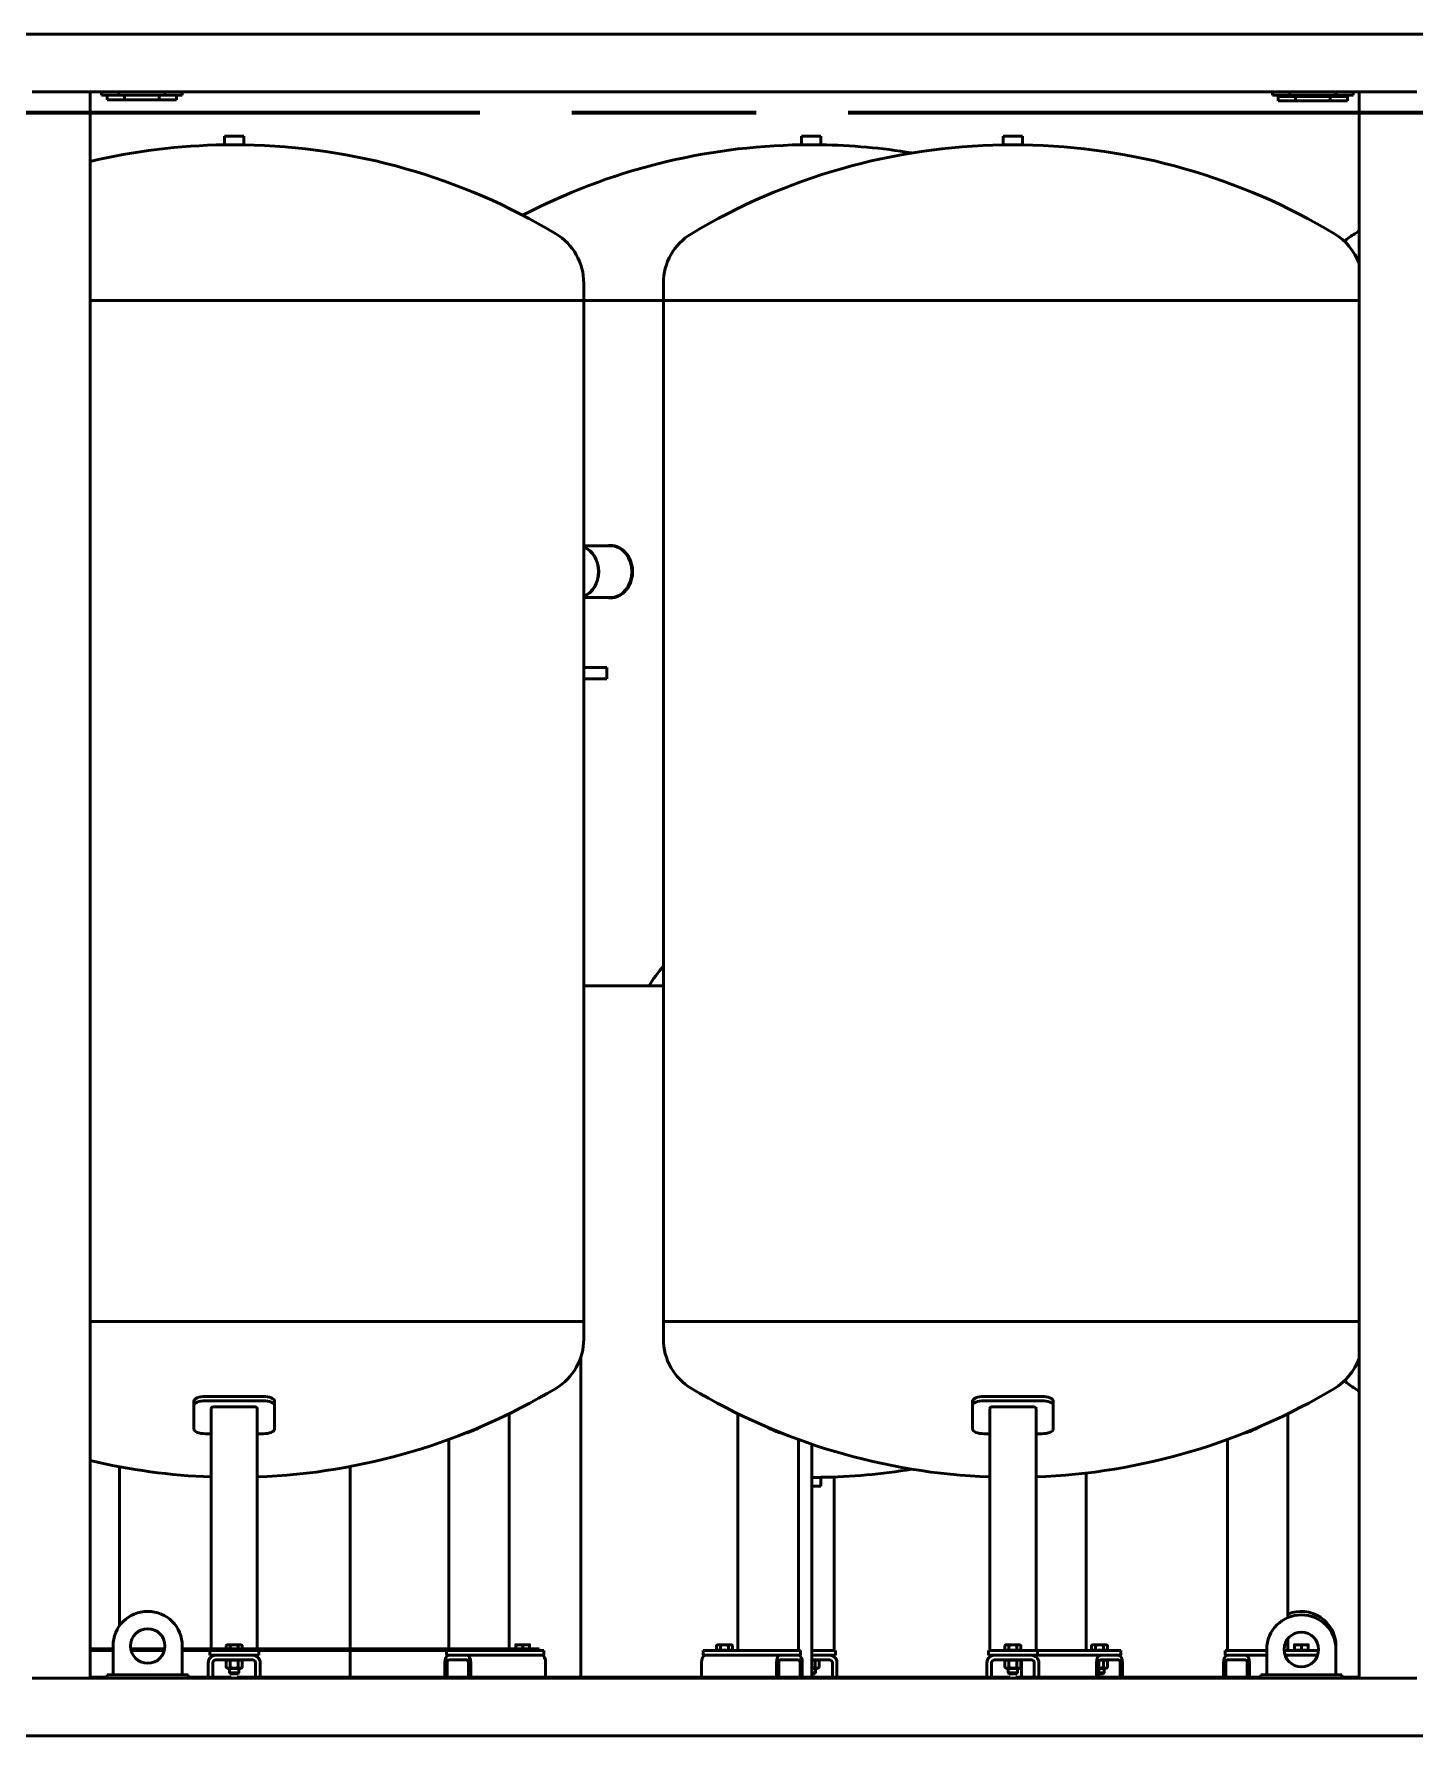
# Model space of a CAD drawing. Header units: millimetres. Extents: x 1510 to 10524, y 7125 to 13164.
# Drawn here: x 5157.7 to 5397.1, y 11262.5 to 11557.5 of the extents above; entities that cross this region are included whole.
import ezdxf

# ---------------------------------------------------------------- set-up
doc = ezdxf.new("R2010")
doc.units = ezdxf.units.MM
doc.header["$LTSCALE"] = 4
doc.linetypes.add('CHAIN', pattern=[0.3543, 0.2362, -0.0295, 0.0591, -0.0295])
doc.layers.add('Section Line (ISO)', color=7, linetype='CHAIN', lineweight=70)
doc.layers.add('Visible (ISO)', color=7, linetype='Continuous', lineweight=50)

# ---------------------------------------------------------------- blocks, each defined once
blk = doc.blocks.new('2dTransSection0')
at = {"layer": 'Section Line (ISO)', "linetype": 'CHAIN', "ltscale": 45.063908}
blk.add_line((15.619, 315.906), (265.477, 315.906), dxfattribs=at)

msp = doc.modelspace()

# ---------------------------------------------------------------- linework, layer by layer
at = {"layer": 'Visible (ISO)'}
for p, q in [((5617.41, 11557.45), (4937.41, 11557.45)), ((5157.41, 11547.45), (5158.01, 11547.45)), ((5166.81, 11547.45), (5158.01, 11547.45)), ((5166.81, 11547.45), (5167.41, 11547.45)), ((5387.41, 11547.45), (5167.41, 11547.45)), ((5167.41, 11272.45), (5167.41, 11547.45)), ((5169.41, 11546.85), (5169.41, 11547.45)), ((5169.41, 11546.85), (5172.41, 11546.85)), ((5170.41, 11546.85), (5170.41, 11546.05)), ((5172.41, 11546.85), (5172.41, 11547.45)), ((5172.41, 11546.85), (5180.41, 11546.85)), ((5173.41, 11546.85), (5173.41, 11546.05)), ((5179.41, 11546.85), (5179.41, 11546.05)), ((5180.41, 11546.85), (5180.41, 11547.45)), ((5180.41, 11546.85), (5183.41, 11546.85)), ((5182.41, 11546.85), (5182.41, 11546.05)), ((5183.41, 11546.85), (5183.41, 11547.45)), ((5372.41, 11546.85), (5372.41, 11547.45)), ((5372.41, 11546.85), (5375.41, 11546.85)), ((5373.41, 11546.65), (5373.41, 11545.85)), ((5376.41, 11546.65), (5373.41, 11546.65)), ((5375.41, 11546.85), (5375.41, 11547.45)), ((5375.41, 11546.85), (5383.41, 11546.85)), ((5376.41, 11546.65), (5376.41, 11545.85)), ((5382.41, 11546.65), (5376.41, 11546.65)), ((5385.41, 11546.65), (5382.41, 11546.65)), ((5382.41, 11546.65), (5382.41, 11545.85)), ((5383.41, 11546.85), (5383.41, 11547.45)), ((5383.41, 11546.85), (5386.41, 11546.85)), ((5385.41, 11546.65), (5385.41, 11545.85)), ((5386.41, 11546.85), (5386.41, 11547.45)), ((5387.41, 11547.45), (5388.01, 11547.45)), ((5387.41, 11272.45), (5387.41, 11547.45)), ((5396.81, 11547.45), (5388.01, 11547.45)), ((5396.81, 11547.45), (5397.41, 11547.45)), ((5170.41, 11546.05), (5173.41, 11546.05)), ((5173.41, 11546.05), (5179.41, 11546.05)), ((5179.41, 11546.05), (5182.41, 11546.05)), ((5373.41, 11545.85), (5376.41, 11545.85)), ((5376.41, 11545.85), (5382.41, 11545.85)), ((5382.41, 11545.85), (5385.41, 11545.85)), ((5194.08, 11539.75), (5190.73, 11539.75)), ((5190.73, 11538.25), (5190.73, 11539.75)), ((5190.73, 11538.25), (5194.08, 11538.25)), ((5194.08, 11538.25), (5194.08, 11539.75)), ((5294.08, 11539.75), (5290.73, 11539.75)), ((5290.73, 11538.25), (5290.73, 11539.75)), ((5290.73, 11538.25), (5294.08, 11538.25)), ((5294.08, 11538.25), (5294.08, 11539.75)), ((5329.08, 11539.75), (5325.73, 11539.75)), ((5325.73, 11538.25), (5325.73, 11539.75)), ((5325.73, 11538.25), (5329.08, 11538.25)), ((5329.08, 11538.25), (5329.08, 11539.75)), ((5253.01, 11511.27), (5253.01, 11514.27)), ((5266.81, 11511.27), (5266.81, 11514.27)), ((5253.01, 11511.27), (5167.41, 11511.27)), ((5253.01, 11511.27), (5167.41, 11511.27)), ((5253.01, 11334.27), (5253.01, 11511.27)), ((5253.01, 11511.27), (5253.01, 11334.27)), ((5266.81, 11511.27), (5253.01, 11511.27)), ((5266.81, 11511.27), (5253.01, 11511.27)), ((5387.41, 11511.27), (5266.81, 11511.27)), ((5387.41, 11511.27), (5266.81, 11511.27)), ((5266.81, 11334.27), (5266.81, 11511.27)), ((5257.65, 11468.77), (5253.01, 11468.77)), ((5257.65, 11459.77), (5253.01, 11459.77)), ((5256.98, 11447.67), (5253.01, 11447.67)), ((5256.98, 11445.67), (5256.98, 11447.67)), ((5256.98, 11445.67), (5253.01, 11445.67)), ((5253.01, 11392.45), (5266.81, 11392.45)), ((5253.01, 11334.27), (5167.41, 11334.27)), ((5167.41, 11334.27), (5253.01, 11334.27)), ((5253.01, 11334.27), (5253.01, 11331.27)), ((5266.81, 11334.27), (5387.41, 11334.27)), ((5266.81, 11334.27), (5266.81, 11331.27)), ((5387.41, 11334.27), (5266.81, 11334.27)), ((5252.52, 11272.65), (5252.52, 11328.17)), ((5252.52, 11272.65), (5252.52, 11328.17)), ((5185.41, 11320.48), (5185.41, 11319.75)), ((5185.41, 11315.66), (5185.41, 11319.75)), ((5197.41, 11321.3), (5187.41, 11321.3)), ((5187.41, 11320.57), (5197.41, 11320.57)), ((5188.41, 11277.55), (5188.41, 11319.23)), ((5195.81, 11319.5), (5189.01, 11319.5)), ((5196.41, 11277.55), (5196.41, 11319.23)), ((5199.41, 11319.75), (5199.41, 11320.48)), ((5199.41, 11319.75), (5199.41, 11315.66)), ((5320.41, 11320.48), (5320.41, 11319.75)), ((5320.41, 11315.66), (5320.41, 11319.75)), ((5332.41, 11321.3), (5322.41, 11321.3)), ((5322.41, 11320.57), (5332.41, 11320.57)), ((5323.41, 11277.25), (5323.41, 11319.23)), ((5330.81, 11319.5), (5324.01, 11319.5)), ((5331.41, 11277.25), (5331.41, 11319.23)), ((5334.41, 11319.75), (5334.41, 11320.48)), ((5334.41, 11319.75), (5334.41, 11315.66)), ((5240.09, 11277.55), (5240.09, 11318.31)), ((5279.73, 11277.25), (5279.73, 11318.31)), ((5375.09, 11282.99), (5375.09, 11318.31)), ((5188.41, 11314.85), (5187.41, 11314.85)), ((5197.41, 11314.85), (5196.41, 11314.85)), ((5229.6, 11277.55), (5229.6, 11313.84)), ((5234.39, 11315.66), (5235.04, 11316)), ((5284.78, 11316), (5285.42, 11315.66)), ((5290.22, 11277.25), (5290.22, 11313.84)), ((5323.41, 11314.85), (5322.41, 11314.85)), ((5332.41, 11314.85), (5331.41, 11314.85)), ((5364.6, 11277.25), (5364.6, 11313.84)), ((5369.39, 11315.66), (5370.04, 11316)), ((5292.52, 11272.65), (5292.52, 11313.03)), ((5172.52, 11281.53), (5172.52, 11309.11)), ((5212.52, 11277.55), (5212.52, 11309.15)), ((5212.52, 11277.55), (5212.52, 11309.15)), ((5340.09, 11277.25), (5340.09, 11308.01)), ((5294.08, 11307.28), (5292.52, 11307.28)), ((5292.52, 11305.78), (5294.08, 11305.78)), ((5294.08, 11305.78), (5294.08, 11307.28)), ((5296.41, 11277.25), (5296.41, 11307.34)), ((5171.41, 11273.05), (5171.41, 11278.05)), ((5183.41, 11278.05), (5183.41, 11273.05)), ((5191.21, 11278.25), (5191.02, 11278.15)), ((5191.02, 11277.55), (5191.02, 11278.15)), ((5191.37, 11278.25), (5191.21, 11278.25)), ((5192.41, 11278.25), (5191.37, 11278.25)), ((5191.71, 11277.55), (5191.71, 11278.15)), ((5193.45, 11278.25), (5192.41, 11278.25)), ((5193.1, 11277.55), (5193.1, 11278.15)), ((5193.61, 11278.25), (5193.45, 11278.25)), ((5193.61, 11278.25), (5193.79, 11278.15)), ((5193.79, 11277.55), (5193.79, 11278.15)), ((5241.82, 11278.25), (5241.22, 11278.25)), ((5241.22, 11277.55), (5241.22, 11278.15)), ((5243.02, 11278.25), (5241.82, 11278.25)), ((5242.42, 11277.55), (5242.42, 11278.15)), ((5243.62, 11278.25), (5243.02, 11278.25)), ((5243.62, 11277.55), (5243.62, 11278.15)), ((5276.19, 11278.25), (5276.01, 11278.15)), ((5276.01, 11277.33), (5276.01, 11278.15)), ((5276.35, 11278.25), (5276.19, 11278.25)), ((5277.39, 11278.25), (5276.35, 11278.25)), ((5276.7, 11277.33), (5276.7, 11278.15)), ((5278.43, 11278.25), (5277.39, 11278.25)), ((5278.09, 11277.33), (5278.09, 11278.15)), ((5278.59, 11278.25), (5278.43, 11278.25)), ((5278.59, 11278.25), (5278.78, 11278.15)), ((5278.78, 11277.33), (5278.78, 11278.15)), ((5326.21, 11278.25), (5326.02, 11278.15)), ((5326.02, 11277.33), (5326.02, 11278.15)), ((5326.37, 11278.25), (5326.21, 11278.25)), ((5327.41, 11278.25), (5326.37, 11278.25)), ((5326.71, 11277.33), (5326.71, 11278.15)), ((5328.45, 11278.25), (5327.41, 11278.25)), ((5328.1, 11277.33), (5328.1, 11278.15)), ((5328.61, 11278.25), (5328.45, 11278.25)), ((5328.61, 11278.25), (5328.79, 11278.15)), ((5328.79, 11277.33), (5328.79, 11278.15)), ((5341.22, 11278.25), (5341.03, 11278.15)), ((5341.03, 11277.33), (5341.03, 11278.15)), ((5341.38, 11278.25), (5341.22, 11278.25)), ((5342.42, 11278.25), (5341.38, 11278.25)), ((5341.73, 11277.33), (5341.73, 11278.15)), ((5343.46, 11278.25), (5342.42, 11278.25)), ((5343.11, 11277.33), (5343.11, 11278.15)), ((5343.62, 11278.25), (5343.46, 11278.25)), ((5343.62, 11278.25), (5343.81, 11278.15)), ((5343.81, 11277.33), (5343.81, 11278.15)), ((5375.09, 11277.25), (5375.09, 11279.36)), ((5376.82, 11278.25), (5376.22, 11278.25)), ((5376.22, 11277.33), (5376.22, 11278.15)), ((5378.02, 11278.25), (5376.82, 11278.25)), ((5377.42, 11277.33), (5377.42, 11278.15)), ((5378.62, 11278.25), (5378.02, 11278.25)), ((5378.62, 11277.33), (5378.62, 11278.15)), ((5383.41, 11278.05), (5383.41, 11277.45)), ((5171.41, 11277.55), (5167.41, 11277.55)), ((5167.41, 11277.25), (5171.41, 11277.25)), ((5180.37, 11277.55), (5174.45, 11277.55)), ((5174.52, 11277.25), (5180.3, 11277.25)), ((5189.94, 11277.55), (5183.41, 11277.55)), ((5183.41, 11277.25), (5188.16, 11277.25)), ((5187.91, 11275.15), (5187.91, 11272.65)), ((5188.16, 11277.25), (5188.66, 11277.25)), ((5188.16, 11277.25), (5188.16, 11276.45)), ((5188.66, 11276.45), (5188.16, 11276.45)), ((5190.38, 11277.25), (5188.66, 11277.25)), ((5188.66, 11276.45), (5196.16, 11276.45)), ((5188.71, 11275.15), (5188.71, 11272.65)), ((5195.61, 11276.45), (5189.21, 11276.45)), ((5189.21, 11275.65), (5195.61, 11275.65)), ((5189.94, 11277.55), (5194.88, 11277.55)), ((5194.44, 11277.25), (5190.38, 11277.25)), ((5191.28, 11275.65), (5191.02, 11275.5)), ((5191.02, 11274.32), (5191.02, 11275.5)), ((5191.71, 11274.32), (5191.71, 11275.5)), ((5193.1, 11274.32), (5193.1, 11275.5)), ((5193.53, 11275.65), (5193.79, 11275.5)), ((5193.79, 11274.32), (5193.79, 11275.5)), ((5196.16, 11277.25), (5194.44, 11277.25)), ((5244.89, 11277.55), (5194.88, 11277.55)), ((5196.11, 11275.15), (5196.11, 11272.65)), ((5196.16, 11277.25), (5196.66, 11277.25)), ((5196.66, 11276.45), (5196.16, 11276.45)), ((5196.66, 11276.45), (5196.66, 11277.25)), ((5196.66, 11277.25), (5243.11, 11277.25)), ((5196.91, 11272.65), (5196.91, 11275.15)), ((5212.52, 11272.65), (5212.52, 11277.25)), ((5212.52, 11272.65), (5212.52, 11277.25)), ((5228.91, 11275.15), (5228.91, 11272.65)), ((5229.22, 11276.45), (5229.22, 11277.25)), ((5229.29, 11276.45), (5229.22, 11276.45)), ((5229.29, 11276.45), (5233.04, 11276.45)), ((5229.31, 11275.15), (5229.31, 11272.65)), ((5232.76, 11276.45), (5229.56, 11276.45)), ((5229.56, 11275.65), (5232.76, 11275.65)), ((5233.01, 11275.15), (5233.01, 11272.65)), ((5233.72, 11276.45), (5233.04, 11276.45)), ((5233.41, 11272.65), (5233.41, 11275.15)), ((5233.72, 11276.45), (5245.84, 11276.45)), ((5245.84, 11277.25), (5243.11, 11277.25)), ((5244.89, 11277.55), (5245.27, 11277.55)), ((5245.27, 11277.25), (5245.27, 11277.55)), ((5245.84, 11277.25), (5246.09, 11277.25)), ((5246.09, 11276.45), (5245.84, 11276.45)), ((5246.09, 11276.45), (5246.09, 11277.25)), ((5246.4, 11275.15), (5246.4, 11272.65)), ((5273.41, 11272.65), (5273.41, 11275.15)), ((5273.72, 11277.25), (5273.97, 11277.25)), ((5273.72, 11276.45), (5273.72, 11277.25)), ((5273.97, 11276.45), (5273.72, 11276.45)), ((5286.09, 11277.25), (5273.97, 11277.25)), ((5273.97, 11276.45), (5286.09, 11276.45)), ((5276.7, 11277.33), (5276.01, 11277.33)), ((5276.27, 11277.33), (5276.27, 11277.25)), ((5278.09, 11277.33), (5276.7, 11277.33)), ((5278.78, 11277.33), (5278.09, 11277.33)), ((5278.52, 11277.33), (5278.52, 11277.25)), ((5286.09, 11277.25), (5286.78, 11277.25)), ((5286.78, 11276.45), (5286.09, 11276.45)), ((5286.4, 11275.15), (5286.4, 11272.65)), ((5290.53, 11277.25), (5286.78, 11277.25)), ((5286.78, 11276.45), (5290.53, 11276.45)), ((5286.8, 11275.15), (5286.8, 11272.65)), ((5290.25, 11276.45), (5287.05, 11276.45)), ((5287.05, 11275.65), (5290.25, 11275.65)), ((5290.5, 11275.15), (5290.5, 11272.65)), ((5290.53, 11277.25), (5290.59, 11277.25)), ((5290.59, 11276.45), (5290.53, 11276.45)), ((5290.59, 11276.45), (5290.59, 11277.25)), ((5290.9, 11272.65), (5290.9, 11275.15)), ((5296.16, 11277.25), (5292.52, 11277.25)), ((5292.52, 11276.45), (5296.16, 11276.45)), ((5295.61, 11276.45), (5292.52, 11276.45)), ((5292.52, 11275.65), (5295.61, 11275.65)), ((5293.1, 11274.32), (5293.1, 11275.5)), ((5293.53, 11275.65), (5293.79, 11275.5)), ((5293.79, 11274.32), (5293.79, 11275.5)), ((5296.11, 11275.15), (5296.11, 11272.65)), ((5296.16, 11277.25), (5296.66, 11277.25)), ((5296.66, 11276.45), (5296.16, 11276.45)), ((5296.66, 11276.45), (5296.66, 11277.25)), ((5296.91, 11272.65), (5296.91, 11275.15)), ((5322.91, 11275.15), (5322.91, 11272.65)), ((5323.16, 11277.25), (5323.66, 11277.25)), ((5323.16, 11277.25), (5323.16, 11276.45)), ((5323.66, 11276.45), (5323.16, 11276.45)), ((5331.16, 11277.25), (5323.66, 11277.25)), ((5323.66, 11276.45), (5331.16, 11276.45)), ((5323.71, 11275.15), (5323.71, 11272.65)), ((5330.61, 11276.45), (5324.21, 11276.45)), ((5324.21, 11275.65), (5330.61, 11275.65)), ((5326.71, 11277.33), (5326.02, 11277.33)), ((5326.28, 11275.65), (5326.02, 11275.5)), ((5326.02, 11274.32), (5326.02, 11275.5)), ((5326.28, 11277.33), (5326.28, 11277.25)), ((5328.1, 11277.33), (5326.71, 11277.33)), ((5326.71, 11274.32), (5326.71, 11275.5)), ((5328.79, 11277.33), (5328.1, 11277.33)), ((5328.1, 11274.32), (5328.1, 11275.5)), ((5328.53, 11277.33), (5328.53, 11277.25)), ((5328.53, 11275.65), (5328.79, 11275.5)), ((5328.79, 11274.32), (5328.79, 11275.5)), ((5328.91, 11272.65), (5328.91, 11275.15)), ((5331.11, 11275.15), (5331.11, 11272.65)), ((5331.16, 11277.25), (5331.66, 11277.25)), ((5331.66, 11276.45), (5331.16, 11276.45)), ((5331.66, 11276.45), (5331.66, 11277.25)), ((5341.59, 11277.25), (5331.66, 11277.25)), ((5331.66, 11276.45), (5341.59, 11276.45)), ((5331.91, 11272.65), (5331.91, 11275.15)), ((5341.73, 11277.33), (5341.03, 11277.33)), ((5341.3, 11277.33), (5341.3, 11277.25)), ((5341.59, 11277.25), (5342.28, 11277.25)), ((5342.28, 11276.45), (5341.59, 11276.45)), ((5343.11, 11277.33), (5341.73, 11277.33)), ((5341.9, 11275.15), (5341.9, 11272.65)), ((5346.03, 11277.25), (5342.28, 11277.25)), ((5342.28, 11276.45), (5346.03, 11276.45)), ((5342.3, 11275.15), (5342.3, 11272.65)), ((5345.75, 11276.45), (5342.55, 11276.45)), ((5342.55, 11275.65), (5345.75, 11275.65)), ((5343.81, 11277.33), (5343.11, 11277.33)), ((5343.11, 11274.32), (5343.11, 11275.5)), ((5343.54, 11277.33), (5343.54, 11277.25)), ((5343.54, 11275.65), (5343.81, 11275.5)), ((5343.81, 11274.32), (5343.81, 11275.5)), ((5346, 11275.15), (5346, 11272.65)), ((5346.03, 11277.25), (5346.09, 11277.25)), ((5346.09, 11276.45), (5346.03, 11276.45)), ((5346.09, 11276.45), (5346.09, 11277.25)), ((5346.4, 11272.65), (5346.4, 11275.15)), ((5363.91, 11275.15), (5363.91, 11272.65)), ((5364.22, 11277.25), (5364.29, 11277.25)), ((5364.22, 11276.45), (5364.22, 11277.25)), ((5364.29, 11276.45), (5364.22, 11276.45)), ((5368.04, 11277.25), (5364.29, 11277.25)), ((5364.29, 11276.45), (5368.04, 11276.45)), ((5364.31, 11275.15), (5364.31, 11272.65)), ((5367.76, 11276.45), (5364.56, 11276.45)), ((5364.56, 11275.65), (5367.76, 11275.65)), ((5368.01, 11275.15), (5368.01, 11272.65)), ((5368.04, 11277.25), (5368.72, 11277.25)), ((5368.72, 11276.45), (5368.04, 11276.45)), ((5368.41, 11272.65), (5368.41, 11275.15)), ((5371.41, 11277.25), (5368.72, 11277.25)), ((5368.72, 11276.45), (5371.41, 11276.45)), ((5371.41, 11273.05), (5371.41, 11277.45)), ((5380.4, 11277.25), (5374.41, 11277.25)), ((5374.58, 11276.45), (5380.24, 11276.45)), ((5377.42, 11277.33), (5376.22, 11277.33)), ((5376.3, 11277.33), (5376.3, 11277.25)), ((5378.62, 11277.33), (5377.42, 11277.33)), ((5378.54, 11277.33), (5378.54, 11277.25)), ((5383.41, 11277.45), (5383.41, 11273.05)), ((5157.41, 11272.45), (5158.01, 11272.45)), ((5166.81, 11272.45), (5158.01, 11272.45)), ((5166.81, 11272.45), (5167.41, 11272.45)), ((5169.91, 11272.65), (5167.41, 11272.65)), ((5167.41, 11272.45), (5387.41, 11272.45)), ((5170.41, 11272.65), (5169.91, 11272.65)), ((5169.91, 11272.45), (5169.91, 11272.65)), ((5170.41, 11272.45), (5170.41, 11273.05)), ((5184.41, 11273.05), (5170.41, 11273.05)), ((5184.41, 11272.45), (5184.41, 11273.05)), ((5184.91, 11272.65), (5184.41, 11272.65)), ((5185.41, 11272.65), (5184.91, 11272.65)), ((5184.91, 11272.45), (5184.91, 11272.65)), ((5191.91, 11272.65), (5185.41, 11272.65)), ((5185.41, 11272.45), (5185.41, 11272.65)), ((5191.28, 11274.17), (5191.02, 11274.32)), ((5191.28, 11274.17), (5193.53, 11274.17)), ((5191.61, 11274.17), (5191.61, 11273.38)), ((5191.61, 11273.38), (5193.21, 11273.38)), ((5191.73, 11273.25), (5191.61, 11273.38)), ((5193.08, 11273.25), (5191.73, 11273.25)), ((5191.91, 11272.45), (5191.91, 11272.65)), ((5326.91, 11272.65), (5192.91, 11272.65)), ((5192.91, 11272.45), (5192.91, 11272.65)), ((5193.08, 11273.25), (5193.21, 11273.38)), ((5193.21, 11274.17), (5193.21, 11273.38)), ((5193.53, 11274.17), (5193.79, 11274.32)), ((5292.52, 11274.17), (5293.53, 11274.17)), ((5292.52, 11273.38), (5293.21, 11273.38)), ((5293.08, 11273.25), (5292.52, 11273.25)), ((5293.08, 11273.25), (5293.21, 11273.38)), ((5293.21, 11274.17), (5293.21, 11273.38)), ((5293.53, 11274.17), (5293.79, 11274.32)), ((5326.28, 11274.17), (5326.02, 11274.32)), ((5326.28, 11274.17), (5328.53, 11274.17)), ((5326.61, 11274.17), (5326.61, 11273.38)), ((5326.61, 11273.38), (5328.21, 11273.38)), ((5326.73, 11273.25), (5326.61, 11273.38)), ((5328.08, 11273.25), (5326.73, 11273.25)), ((5326.91, 11272.45), (5326.91, 11272.65)), ((5327.91, 11272.65), (5327.91, 11272.45)), ((5369.41, 11272.65), (5327.91, 11272.65)), ((5328.08, 11273.25), (5328.21, 11273.38)), ((5328.21, 11274.17), (5328.21, 11273.38)), ((5328.53, 11274.17), (5328.79, 11274.32)), ((5342.3, 11274.17), (5343.54, 11274.17)), ((5342.3, 11273.38), (5343.22, 11273.38)), ((5343.1, 11273.25), (5342.3, 11273.25)), ((5343.1, 11273.25), (5343.22, 11273.38)), ((5343.22, 11274.17), (5343.22, 11273.38)), ((5343.54, 11274.17), (5343.81, 11274.32)), ((5369.41, 11272.65), (5369.41, 11272.45)), ((5369.91, 11272.65), (5369.41, 11272.65)), ((5369.91, 11272.65), (5369.91, 11272.45)), ((5370.41, 11272.65), (5369.91, 11272.65)), ((5370.41, 11272.45), (5370.41, 11273.05)), ((5384.41, 11273.05), (5370.41, 11273.05)), ((5384.41, 11272.45), (5384.41, 11273.05)), ((5384.91, 11272.65), (5384.41, 11272.65)), ((5384.91, 11272.65), (5384.91, 11272.45)), ((5387.41, 11272.65), (5384.91, 11272.65)), ((5387.41, 11272.45), (5388.01, 11272.45)), ((5396.81, 11272.45), (5388.01, 11272.45)), ((5396.81, 11272.45), (5397.41, 11272.45)), ((4927.41, 11262.45), (5627.41, 11262.45))]:
    msp.add_line(p, q, dxfattribs=at)
for centre in [(5177.41, 11278.05), (5377.41, 11277.45)]:
    msp.add_circle(centre, 3, dxfattribs=at)
for centre, radius, start, end in [((5192.41, 11429.83), 108.44, 90.885, 103.3288), ((5192.41, 11429.83), 108.44, 59.0686, 89.115), ((5292.41, 11429.83), 108.44, 90.885, 117.4567), ((5327.41, 11429.83), 108.44, 90.885, 120.9314), ((5292.41, 11429.83), 108.44, 80.7131, 89.115), ((5327.41, 11429.83), 108.44, 59.0686, 89.115), ((5243.01, 11514.27), 10, 0, 59.0686), ((5276.81, 11514.27), 10, 120.9314, 180), ((5378.01, 11514.27), 10, 19.9484, 59.0686), ((5391.81, 11514.27), 10, 120.9314, 133.6301), ((5442.41, 11429.83), 108.44, 120.4766, 120.9314), ((5292.41, 11374.27), 33.5, 139.834, 147.1189), ((5243.01, 11331.27), 10, 300.9314, 0), ((5276.81, 11331.27), 10, 180, 239.0686), ((5378.01, 11331.27), 10, 300.9314, 340.0516), ((5192.41, 11415.71), 108.44, 272.1139, 300.9314), ((5327.41, 11415.71), 108.44, 239.0686, 267.8861), ((5327.41, 11415.71), 108.44, 272.1139, 300.9314), ((5391.81, 11331.27), 10, 226.3699, 239.0686), ((5442.41, 11415.71), 108.44, 239.0686, 239.5234), ((5192.41, 11415.71), 108.44, 256.6712, 267.8861), ((5292.41, 11415.71), 108.44, 270.885, 279.2869), ((5177.41, 11278.05), 6, 0, 180), ((5377.41, 11278.05), 6, 0, 112.75), ((5377.41, 11277.45), 6, 0, 180), ((5189.21, 11275.15), 1.3, 90, 180), ((5189.21, 11275.15), 0.5, 90, 180), ((5195.61, 11275.15), 1.3, 0, 90), ((5195.61, 11275.15), 0.5, 0, 90), ((5295.61, 11275.15), 1.3, 0, 90), ((5295.61, 11275.15), 0.5, 0, 90), ((5324.21, 11275.15), 1.3, 90, 180), ((5324.21, 11275.15), 0.5, 90, 180), ((5330.61, 11275.15), 1.3, 0, 90), ((5330.61, 11275.15), 0.5, 0, 90), ((5377.41, 11278.05), 3, 344.534, 354.2608)]:
    msp.add_arc(centre, radius, start, end, dxfattribs=at)
for centre, major_axis, ratio, start_param, end_param in [((5251.91, 11464.27), (0, -4.5), 0.819152, 0.301464, 2.840129), ((5251.91, 11464.27), (0, -4.45), 0.819152, 0.305314, 2.836279), ((5257.65, 11464.27), (0, 4.5), 0.819152, 3.141593, 6.283185), ((5187.41, 11320.48), (-2, 0), 0.408606, 4.712389, 6.283185), ((5187.41, 11319.75), (-2, 0), 0.408606, 4.712389, 6.283185), ((5189.01, 11319.23), (0.6, 0), 0.447684, 1.570796, 3.141593), ((5195.81, 11319.23), (0.6, 0), 0.447684, 0, 1.570796), ((5197.41, 11320.48), (2, 0), 0.408606, 0, 1.570796), ((5197.41, 11319.75), (2, 0), 0.408606, 0, 1.570796), ((5322.41, 11320.48), (-2, 0), 0.408606, 4.712389, 6.283185), ((5322.41, 11319.75), (-2, 0), 0.408606, 4.712389, 6.283185), ((5324.01, 11319.23), (0.6, 0), 0.447684, 1.570796, 3.141593), ((5330.81, 11319.23), (0.6, 0), 0.447684, 0, 1.570796), ((5332.41, 11320.48), (2, 0), 0.408606, 0, 1.570796), ((5332.41, 11319.75), (2, 0), 0.408606, 0, 1.570796), ((5187.41, 11315.66), (-2, 0), 0.408606, 0, 1.570796), ((5197.41, 11315.66), (2, 0), 0.408606, 4.712389, 6.283185), ((5233.39, 11315.66), (1.86, 0.72), 0.204303, 4.13531, 5.197366), ((5286.42, 11315.66), (1.86, -0.72), 0.204303, 4.227412, 5.289468), ((5322.41, 11315.66), (-2, 0), 0.408606, 0, 1.570796), ((5332.41, 11315.66), (2, 0), 0.408606, 4.712389, 6.283185), ((5368.39, 11315.66), (1.86, 0.72), 0.204303, 4.13531, 5.197366), ((5229.56, 11275.15), (0, 1.3), 0.5, 0, 1.570796), ((5229.56, 11275.15), (0, 0.5), 0.5, 0, 1.570796), ((5232.76, 11275.15), (0, 1.3), 0.5, 4.712389, 6.283185), ((5232.76, 11275.15), (0, 0.5), 0.5, 4.712389, 6.283185), ((5245.75, 11275.15), (0, 1.3), 0.5, 4.712389, 6.283185), ((5274.06, 11275.15), (0, 1.3), 0.5, 0, 1.570796), ((5287.05, 11275.15), (0, 1.3), 0.5, 0, 1.570796), ((5287.05, 11275.15), (0, 0.5), 0.5, 0, 1.570796), ((5290.25, 11275.15), (0, 1.3), 0.5, 4.712389, 6.283185), ((5290.25, 11275.15), (0, 0.5), 0.5, 4.712389, 6.283185), ((5329.56, 11275.15), (0, 1.3), 0.5, 1.176005, 1.570796), ((5342.55, 11275.15), (0, 1.3), 0.5, 0, 1.570796), ((5342.55, 11275.15), (0, 0.5), 0.5, 0, 1.570796), ((5345.75, 11275.15), (0, 1.3), 0.5, 4.712389, 6.283185), ((5345.75, 11275.15), (0, 0.5), 0.5, 4.712389, 6.283185), ((5364.56, 11275.15), (0, 1.3), 0.5, 0, 1.570796), ((5364.56, 11275.15), (0, 0.5), 0.5, 0, 1.570796), ((5367.76, 11275.15), (0, 1.3), 0.5, 4.712389, 6.283185), ((5367.76, 11275.15), (0, 0.5), 0.5, 4.712389, 6.283185)]:
    msp.add_ellipse(centre, major_axis=major_axis, ratio=ratio, start_param=start_param, end_param=end_param, dxfattribs=at)
for points, knots in [([(5257.1, 11468.77), (5257.28, 11468.8), (5257.47, 11468.82), (5257.88, 11468.82), (5258.13, 11468.79), (5258.61, 11468.67), (5258.85, 11468.59), (5259.32, 11468.35), (5259.55, 11468.21), (5259.97, 11467.88), (5260.16, 11467.69), (5260.5, 11467.28), (5260.67, 11467.05), (5260.95, 11466.56), (5261.08, 11466.29), (5261.28, 11465.73), (5261.35, 11465.44), (5261.45, 11464.85), (5261.47, 11464.55), (5261.47, 11464.27)], [19.914858, 19.914858, 19.914858, 19.914858, 20.575402, 20.575402, 21.43271, 21.43271, 22.290018, 22.290018, 23.147325, 23.147325, 24.004633, 24.004633, 24.861942, 24.861942, 25.719251, 25.719251, 26.57656, 26.57656, 27.433869, 27.433869, 27.433869, 27.433869]), ([(5261.47, 11464.27), (5261.47, 11463.98), (5261.45, 11463.69), (5261.35, 11463.1), (5261.28, 11462.81), (5261.08, 11462.25), (5260.95, 11461.98), (5260.67, 11461.48), (5260.5, 11461.25), (5260.16, 11460.85), (5259.97, 11460.66), (5259.55, 11460.32), (5259.32, 11460.18), (5258.85, 11459.95), (5258.61, 11459.86), (5258.13, 11459.74), (5257.88, 11459.72), (5257.47, 11459.72), (5257.28, 11459.73), (5257.1, 11459.77)], [0, 0, 0, 0, 0.857309, 0.857309, 1.714618, 1.714618, 2.571927, 2.571927, 3.429235, 3.429235, 4.286543, 4.286543, 5.143851, 5.143851, 6.001159, 6.001159, 6.858467, 6.858467, 7.519011, 7.519011, 7.519011, 7.519011])]:
    msp.add_open_spline(points, degree=3, knots=knots, dxfattribs=at)
for points in [[(5257.82, 11468.81), (5257.7, 11468.8), (5257.57, 11468.79), (5257.44, 11468.77)], [(5257.44, 11459.77), (5257.57, 11459.74), (5257.7, 11459.73), (5257.82, 11459.72)]]:
    msp.add_open_spline(points, degree=3, dxfattribs=at)
for points, weights in [([(5191.37, 11278.25), (5191.21, 11278.25), (5191.02, 11278.15)], [1, 1.0379548493, 1]), ([(5191.71, 11278.15), (5191.53, 11278.25), (5191.37, 11278.25)], [1, 1.0379548493, 1]), ([(5192.41, 11278.25), (5192.09, 11278.25), (5191.71, 11278.15)], [1, 1.0379548493, 1]), ([(5193.1, 11278.15), (5192.73, 11278.25), (5192.41, 11278.25)], [1, 1.0379548493, 1]), ([(5193.45, 11278.25), (5193.29, 11278.25), (5193.1, 11278.15)], [1, 1.0379548493, 1]), ([(5193.79, 11278.15), (5193.61, 11278.25), (5193.45, 11278.25)], [1, 1.0379548493, 1]), ([(5241.22, 11278.15), (5241.22, 11278.25), (5241.22, 11278.25)], [1, 1.0379548493, 1]), ([(5241.82, 11278.25), (5241.54, 11278.25), (5241.22, 11278.15)], [1, 1.0379548493, 1]), ([(5242.42, 11278.15), (5242.1, 11278.25), (5241.82, 11278.25)], [1, 1.0379548493, 1]), ([(5243.02, 11278.25), (5242.74, 11278.25), (5242.42, 11278.15)], [1, 1.0379548493, 1]), ([(5243.62, 11278.15), (5243.3, 11278.25), (5243.02, 11278.25)], [1, 1.0379548493, 1]), ([(5243.62, 11278.25), (5243.62, 11278.25), (5243.62, 11278.15)], [1, 1.0379548493, 1]), ([(5276.35, 11278.25), (5276.19, 11278.25), (5276.01, 11278.15)], [1, 1.0379548493, 1]), ([(5276.7, 11278.15), (5276.52, 11278.25), (5276.35, 11278.25)], [1, 1.0379548493, 1]), ([(5277.39, 11278.25), (5277.07, 11278.25), (5276.7, 11278.15)], [1, 1.0379548493, 1]), ([(5278.09, 11278.15), (5277.72, 11278.25), (5277.39, 11278.25)], [1, 1.0379548493, 1]), ([(5278.43, 11278.25), (5278.27, 11278.25), (5278.09, 11278.15)], [1, 1.0379548493, 1]), ([(5278.78, 11278.15), (5278.59, 11278.25), (5278.43, 11278.25)], [1, 1.0379548493, 1]), ([(5326.37, 11278.25), (5326.21, 11278.25), (5326.02, 11278.15)], [1, 1.0379548493, 1]), ([(5326.71, 11278.15), (5326.53, 11278.25), (5326.37, 11278.25)], [1, 1.0379548493, 1]), ([(5327.41, 11278.25), (5327.09, 11278.25), (5326.71, 11278.15)], [1, 1.0379548493, 1]), ([(5328.1, 11278.15), (5327.73, 11278.25), (5327.41, 11278.25)], [1, 1.0379548493, 1]), ([(5328.45, 11278.25), (5328.29, 11278.25), (5328.1, 11278.15)], [1, 1.0379548493, 1]), ([(5328.79, 11278.15), (5328.61, 11278.25), (5328.45, 11278.25)], [1, 1.0379548493, 1]), ([(5341.38, 11278.25), (5341.22, 11278.25), (5341.03, 11278.15)], [1, 1.0379548493, 1]), ([(5341.73, 11278.15), (5341.54, 11278.25), (5341.38, 11278.25)], [1, 1.0379548493, 1]), ([(5342.42, 11278.25), (5342.1, 11278.25), (5341.73, 11278.15)], [1, 1.0379548493, 1]), ([(5343.11, 11278.15), (5342.74, 11278.25), (5342.42, 11278.25)], [1, 1.0379548493, 1]), ([(5343.46, 11278.25), (5343.3, 11278.25), (5343.11, 11278.15)], [1, 1.0379548493, 1]), ([(5343.81, 11278.15), (5343.62, 11278.25), (5343.46, 11278.25)], [1, 1.0379548493, 1]), ([(5376.22, 11278.15), (5376.22, 11278.25), (5376.22, 11278.25)], [1, 1.0379548493, 1]), ([(5376.82, 11278.25), (5376.54, 11278.25), (5376.22, 11278.15)], [1, 1.0379548493, 1]), ([(5377.42, 11278.15), (5377.1, 11278.25), (5376.82, 11278.25)], [1, 1.0379548493, 1]), ([(5378.02, 11278.25), (5377.74, 11278.25), (5377.42, 11278.15)], [1, 1.0379548493, 1]), ([(5378.62, 11278.15), (5378.3, 11278.25), (5378.02, 11278.25)], [1, 1.0379548493, 1]), ([(5378.62, 11278.25), (5378.62, 11278.25), (5378.62, 11278.15)], [1, 1.0379548493, 1]), ([(5191.71, 11275.5), (5191.37, 11275.7), (5191.02, 11275.5)], [1, 1.15470053838, 1]), ([(5193.1, 11275.5), (5192.41, 11275.7), (5191.71, 11275.5)], [1, 1.15470053838, 1]), ([(5193.79, 11275.5), (5193.45, 11275.7), (5193.1, 11275.5)], [1, 1.15470053838, 1]), ([(5293.1, 11275.5), (5292.79, 11275.59), (5292.52, 11275.61)], [1, 1.06436610225, 1.07517072162]), ([(5293.79, 11275.5), (5293.45, 11275.7), (5293.1, 11275.5)], [1, 1.15470053838, 1]), ([(5326.71, 11275.5), (5326.37, 11275.7), (5326.02, 11275.5)], [1, 1.15470053838, 1]), ([(5328.1, 11275.5), (5327.41, 11275.7), (5326.71, 11275.5)], [1, 1.15470053838, 1]), ([(5328.79, 11275.5), (5328.45, 11275.7), (5328.1, 11275.5)], [1, 1.15470053838, 1]), ([(5343.11, 11275.5), (5342.76, 11275.61), (5342.45, 11275.61)], [1, 1.07377567657, 1.07718507633]), ([(5343.81, 11275.5), (5343.46, 11275.7), (5343.11, 11275.5)], [1, 1.15470053838, 1]), ([(5191.02, 11274.32), (5191.37, 11274.12), (5191.71, 11274.32)], [1, 1.15470053838, 1]), ([(5191.71, 11274.32), (5192.41, 11274.12), (5193.1, 11274.32)], [1, 1.15470053838, 1]), ([(5193.1, 11274.32), (5193.45, 11274.12), (5193.79, 11274.32)], [1, 1.15470053838, 1]), ([(5292.52, 11274.22), (5292.79, 11274.23), (5293.1, 11274.32)], [1.07517072162, 1.06436610225, 1]), ([(5293.1, 11274.32), (5293.45, 11274.12), (5293.79, 11274.32)], [1, 1.15470053838, 1]), ([(5326.02, 11274.32), (5326.37, 11274.12), (5326.71, 11274.32)], [1, 1.15470053838, 1]), ([(5326.71, 11274.32), (5327.41, 11274.12), (5328.1, 11274.32)], [1, 1.15470053838, 1]), ([(5328.1, 11274.32), (5328.45, 11274.12), (5328.79, 11274.32)], [1, 1.15470053838, 1]), ([(5342.3, 11274.22), (5342.68, 11274.2), (5343.11, 11274.32)], [1.074760661, 1.09150325086, 1]), ([(5343.11, 11274.32), (5343.46, 11274.12), (5343.81, 11274.32)], [1, 1.15470053838, 1])]:
    msp.add_rational_spline(points, weights, degree=2, dxfattribs=at)

# ---------------------------------------------------------------- block references
at = {"layer": 'Section Line (ISO)', "xscale": 3, "yscale": 3, "zscale": 3}
msp.add_blockref('2dTransSection0', (4868.83, 10596.11), dxfattribs=at)

doc.saveas('drawing.dxf')
